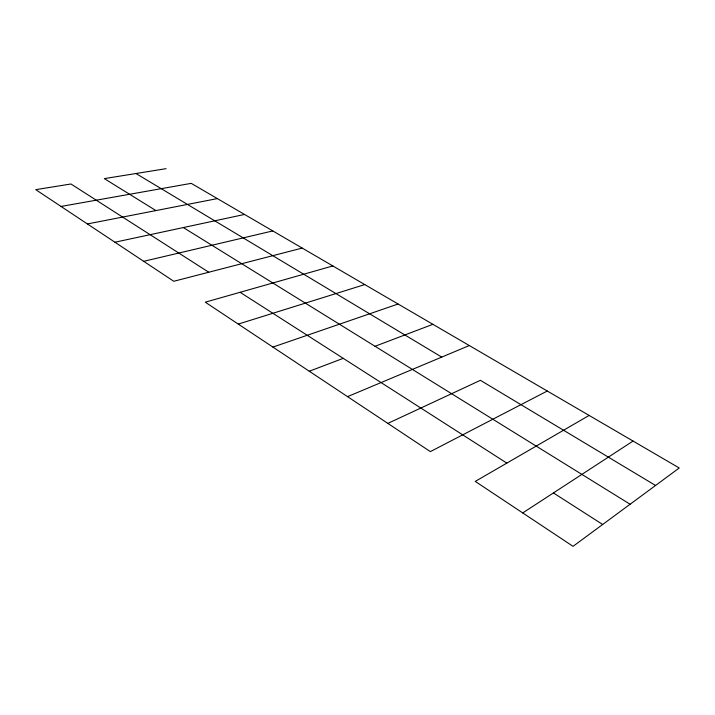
<?xml version="1.0" encoding="UTF-8"?>
<svg xmlns="http://www.w3.org/2000/svg" width="715" height="715" viewBox="0 0 715 715"><rect width="100%" height="100%" fill="white"/><g stroke="black" fill="none" stroke-linecap="round" stroke-linejoin="round"><path stroke-width="1.07" d="M522.736 512.932L633.061 441.057M589.124 415.433L475.252 481.41L573.046 546.332L679.25 467.994L191.218 183.353L61.034 206.438M547.279 391.025L430.358 451.612L205.268 302.186L332.832 265.944M387.852 423.396L480.391 380.308L655.548 485.476M347.553 396.637L469.29 345.542M309.282 371.237L343.236 358.349M375.026 346.283L432.906 324.315M272.907 347.088L398.094 304.009M238.274 324.092L364.766 284.57M302.195 248.078L173.772 281.281L35.75 189.654L70.955 183.987L208.762 272.236M143.697 261.315L272.781 230.927M114.936 242.215L244.53 214.446M87.409 223.947L217.36 198.6M166.05 168.668L104.319 178.616L155.933 210.585M135.975 173.513L441.745 357.107M183.344 227.558L630.094 504.254M240.088 292.292L506.828 463.106M553.419 492.939L602.665 524.479"/></g></svg>
